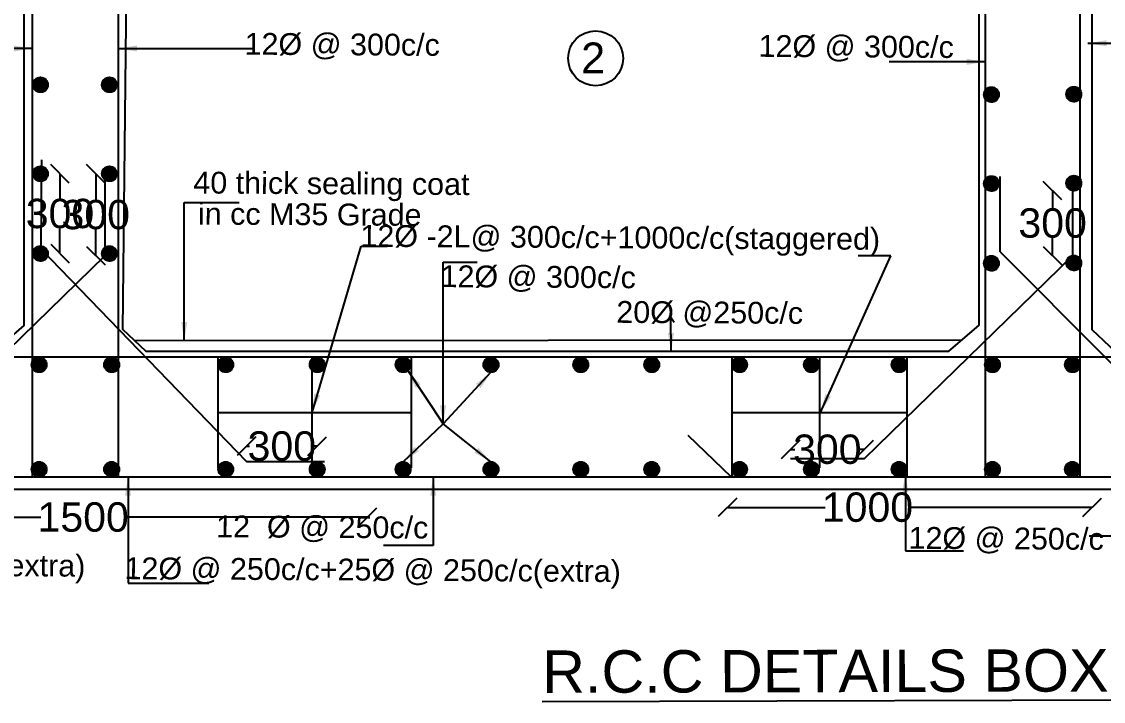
# Model space of a CAD drawing. Header units: millimetres. Extents: x 5124 to 6568637, y 2311 to 91879094.
# Drawn here: x 3831051 to 3836573, y 45946790 to 45950262 of the extents above; entities that cross this region are included whole.
import ezdxf

# ---------------------------------------------------------------- set-up
doc = ezdxf.new("R2010")
doc.units = ezdxf.units.MM
doc.header["$MEASUREMENT"] = 0
for name, color, linetype in [('DIMENSION', 7, 'Continuous'), ('DRAWING', 7, 'Continuous'), ('TEXT', 7, 'Continuous')]:
    doc.layers.add(name, color=color, linetype=linetype)
doc.styles.get("Standard").update_dxf_attribs({"font": 'arial.ttf', "height": 150})
doc.dimstyles.get("Standard").update_dxf_attribs({"dimtxt": 200, "dimasz": 110, "dimexe": 0.18, "dimexo": 0.0625, "dimgap": 0.09, "dimtad": 0, "dimtih": 1, "dimtoh": 1, "dimdec": 0, "dimzin": 0, "dimdsep": 46, "dimtxsty": 'Standard', "dimblk": 'OBLIQUE', "dimcen": 0.09, "dimse1": 1, "dimse2": 1, "dimadec": 0, "dimazin": 0, "dimtfac": 1, "dimtdec": 0, "dimtofl": 0, "dimtmove": 0, "dimatfit": 3, "dimfxl": 1, "dimtolj": 1, "dimtzin": 0, "dimarcsym": 0})

# ---------------------------------------------------------------- blocks, each defined once
blk = doc.blocks.new('_Oblique')
at = {"color": 0, "linetype": 'ByBlock', "lineweight": -2}
blk.add_line((-0.5, -0.5), (0.5, 0.5), dxfattribs=at)
blk = doc.blocks.new('*D77')
at = {"layer": 'Defpoints', "color": 0, "transparency": 16777216}
for p in [(3831146.6, 45949484.6), (3831146.6, 45949077.2), (3831246.7, 45949077.2)]:
    blk.add_point(p, dxfattribs=at)
at = {"layer": 'DIMENSION', "color": 0, "lineweight": -2, "transparency": 16777216}
for p, q in [((3831246.7, 45949484.6), (3831246.7, 45949357.6)), ((3831246.7, 45949077.2), (3831246.7, 45949204.2))]:
    blk.add_line(p, q, dxfattribs=at)
at = {"layer": 'DIMENSION', "color": 0, "lineweight": -2, "transparency": 16777216, "xscale": 95, "yscale": 95, "zscale": 95}
for p, rotation in [((3831246.7, 45949484.6), 90), ((3831246.7, 45949077.2), 270)]:
    blk.add_blockref('_Oblique', p, dxfattribs=dict(at, rotation=rotation))
at = {"layer": 'DIMENSION', "color": 0, "transparency": 16777216, "insert": (3831246.7, 45949280.9), "char_height": 150, "attachment_point": 5}
blk.add_mtext('\\A1;300', dxfattribs=at)
blk = doc.blocks.new('*D78')
at = {"layer": 'Defpoints', "color": 0, "transparency": 16777216}
for p in [(3831429.2, 45949484.6), (3831499.1, 45949484.6), (3831475.4, 45949066.3)]:
    blk.add_point(p, dxfattribs=at)
at = {"layer": 'DIMENSION', "color": 0, "lineweight": -2, "transparency": 16777216}
for p, q in [((3831429.2, 45949484.6), (3831429.2, 45949352.1)), ((3831429.2, 45949066.3), (3831429.2, 45949198.7))]:
    blk.add_line(p, q, dxfattribs=at)
at = {"layer": 'DIMENSION', "color": 0, "lineweight": -2, "transparency": 16777216, "xscale": 95, "yscale": 95, "zscale": 95}
for p, rotation in [((3831429.2, 45949484.6), 90), ((3831429.2, 45949066.3), 270)]:
    blk.add_blockref('_Oblique', p, dxfattribs=dict(at, rotation=rotation))
at = {"layer": 'DIMENSION', "color": 0, "transparency": 16777216, "insert": (3831429.2, 45949275.4), "char_height": 150, "attachment_point": 5}
blk.add_mtext('\\A1;300', dxfattribs=at)
blk = doc.blocks.new('*D84')
at = {"layer": 'Defpoints', "color": 0, "transparency": 16777216}
for p in [(3836314, 45949398.4), (3836422.2, 45949398.4), (3836414.8, 45949066.3)]:
    blk.add_point(p, dxfattribs=at)
at = {"layer": 'DIMENSION', "color": 0, "lineweight": -2, "transparency": 16777216}
for p, q in [((3836314, 45949398.4), (3836314, 45949309)), ((3836314, 45949066.3), (3836314, 45949155.7))]:
    blk.add_line(p, q, dxfattribs=at)
at = {"layer": 'DIMENSION', "color": 0, "lineweight": -2, "transparency": 16777216, "xscale": 95, "yscale": 95, "zscale": 95}
for p, rotation in [((3836314, 45949398.4), 90), ((3836314, 45949066.3), 270)]:
    blk.add_blockref('_Oblique', p, dxfattribs=dict(at, rotation=rotation))
at = {"layer": 'DIMENSION', "color": 0, "transparency": 16777216, "insert": (3836314, 45949232.3), "char_height": 150, "attachment_point": 5}
blk.add_mtext('\\A1;300', dxfattribs=at)
blk = doc.blocks.new('*D85')
at = {"layer": 'Defpoints', "color": 0, "transparency": 16777216}
for p in [(3834975.6, 45948076.6), (3834975.6, 45948028), (3835352, 45948028)]:
    blk.add_point(p, dxfattribs=at)
at = {"layer": 'DIMENSION', "color": 0, "lineweight": -2, "transparency": 16777216}
for p, q in [((3834975.6, 45948076.6), (3834998.3, 45948076.6)), ((3835352, 45948076.6), (3835329.3, 45948076.6))]:
    blk.add_line(p, q, dxfattribs=at)
at = {"layer": 'DIMENSION', "color": 0, "lineweight": -2, "transparency": 16777216, "xscale": 95, "yscale": 95, "zscale": 95, "rotation": 180}
blk.add_blockref('_Oblique', (3834975.6, 45948076.6), dxfattribs=at)
at = {"layer": 'DIMENSION', "color": 0, "lineweight": -2, "transparency": 16777216, "xscale": 95, "yscale": 95, "zscale": 95}
blk.add_blockref('_Oblique', (3835352, 45948076.6), dxfattribs=at)
at = {"layer": 'DIMENSION', "color": 0, "transparency": 16777216, "insert": (3835163.8, 45948076.6), "char_height": 150, "attachment_point": 5}
blk.add_mtext('\\A1;300', dxfattribs=at)
blk = doc.blocks.new('*D86')
at = {"layer": 'Defpoints', "color": 0, "transparency": 16777216}
for p in [(3834654.8, 45947934.7), (3836515.5, 45947871.3), (3836515.5, 45947780.8)]:
    blk.add_point(p, dxfattribs=at)
at = {"layer": 'DIMENSION', "color": 0, "lineweight": -2, "transparency": 16777216}
for p, q in [((3834654.8, 45947780.8), (3835152.1, 45947780.8)), ((3836515.5, 45947780.8), (3835585.6, 45947780.8))]:
    blk.add_line(p, q, dxfattribs=at)
at = {"layer": 'DIMENSION', "color": 0, "lineweight": -2, "transparency": 16777216, "xscale": 95, "yscale": 95, "zscale": 95, "rotation": 180}
blk.add_blockref('_Oblique', (3834654.8, 45947780.8), dxfattribs=at)
at = {"layer": 'DIMENSION', "color": 0, "lineweight": -2, "transparency": 16777216, "xscale": 95, "yscale": 95, "zscale": 95}
blk.add_blockref('_Oblique', (3836515.5, 45947780.8), dxfattribs=at)
at = {"layer": 'DIMENSION', "color": 0, "transparency": 16777216, "insert": (3835368.8, 45947780.8), "char_height": 150, "attachment_point": 5}
blk.add_mtext('\\A1;1000', dxfattribs=at)
blk = doc.blocks.new('*D124')
at = {"layer": 'Defpoints', "color": 0, "transparency": 16777216}
for p in [(3829819.9, 45947934.7), (3832817, 45947934.7), (3832817, 45947730.4)]:
    blk.add_point(p, dxfattribs=at)
at = {"layer": 'DIMENSION', "color": 0, "lineweight": -2, "transparency": 16777216}
for p, q in [((3829819.9, 45947730.4), (3831148.4, 45947730.4)), ((3832817, 45947730.4), (3831581.9, 45947730.4))]:
    blk.add_line(p, q, dxfattribs=at)
at = {"layer": 'DIMENSION', "color": 0, "lineweight": -2, "transparency": 16777216, "xscale": 95, "yscale": 95, "zscale": 95, "rotation": 180}
blk.add_blockref('_Oblique', (3829819.9, 45947730.4), dxfattribs=at)
at = {"layer": 'DIMENSION', "color": 0, "lineweight": -2, "transparency": 16777216, "xscale": 95, "yscale": 95, "zscale": 95}
blk.add_blockref('_Oblique', (3832817, 45947730.4), dxfattribs=at)
at = {"layer": 'DIMENSION', "color": 0, "transparency": 16777216, "insert": (3831365.1, 45947730.4), "char_height": 150, "attachment_point": 5}
blk.add_mtext('\\A1;1500', dxfattribs=at)
blk = doc.blocks.new('*D87')
at = {"layer": 'Defpoints', "color": 0, "transparency": 16777216}
for p in [(3832559.9, 45948093.1), (3832198.4, 45948015.2), (3832559.9, 45948013.3)]:
    blk.add_point(p, dxfattribs=at)
at = {"layer": 'DIMENSION', "color": 0, "lineweight": -2, "transparency": 16777216}
for p, q in [((3832198.4, 45948093.1), (3832213.7, 45948093.1)), ((3832559.9, 45948093.1), (3832544.6, 45948093.1))]:
    blk.add_line(p, q, dxfattribs=at)
at = {"layer": 'DIMENSION', "color": 0, "lineweight": -2, "transparency": 16777216, "xscale": 95, "yscale": 95, "zscale": 95, "rotation": 180}
blk.add_blockref('_Oblique', (3832198.4, 45948093.1), dxfattribs=at)
at = {"layer": 'DIMENSION', "color": 0, "lineweight": -2, "transparency": 16777216, "xscale": 95, "yscale": 95, "zscale": 95}
blk.add_blockref('_Oblique', (3832559.9, 45948093.1), dxfattribs=at)
at = {"layer": 'DIMENSION', "color": 0, "transparency": 16777216, "insert": (3832379.2, 45948093.1), "char_height": 150, "attachment_point": 5}
blk.add_mtext('\\A1;300', dxfattribs=at)

msp = doc.modelspace()

# ---------------------------------------------------------------- hatches: boundary and pattern name
at = {"layer": 'DRAWING'}
h = msp.add_hatch(dxfattribs=at)
h.set_pattern_fill('ANSI31', color=256, scale=0.506239, style=0)
h.set_pattern_definition([(45, (2011662.83453, 22690766.37131), (-0.04474567227195, 0.04474567227195), [])])
h.paths.add_polyline_path([(3831184.9, 45949939.1, 0.958694), (3831108.4, 45949942.3), (3831108.4, 45949935.9, 0.958694)])
h = msp.add_hatch(dxfattribs=at)
h.set_pattern_fill('ANSI31', color=256, scale=0.506239, style=0)
h.set_pattern_definition([(45, (2012015.33162, 22690766.37131), (-0.04474567227195, 0.04474567227195), [])])
h.paths.add_polyline_path([(3831537.4, 45949939.1, 0.958694), (3831460.9, 45949942.3), (3831460.9, 45949935.9, 0.958694)])
h = msp.add_hatch(dxfattribs=at)
h.set_pattern_fill('ANSI31', color=256, scale=0.506239, style=0)
h.set_pattern_definition([(45, (2016517.81847, 22690716.641755), (-0.04474567227195, 0.04474567227195), [])])
h.paths.add_polyline_path([(3836039.9, 45949889.4, 0.958694), (3835963.3, 45949892.6), (3835963.3, 45949886.1, 0.958694)])
h = msp.add_hatch(dxfattribs=at)
h.set_pattern_fill('ANSI31', color=256, scale=0.506239, style=0)
h.set_pattern_definition([(45, (2016938.48666, 22690718.58144), (-0.04474567227195, 0.04474567227195), [])])
h.paths.add_polyline_path([(3836460.6, 45949891.3, 0.958694), (3836384, 45949894.5), (3836384, 45949888.1, 0.958694)])
h = msp.add_hatch(dxfattribs=at)
h.set_pattern_fill('ANSI31', color=256, scale=0.506239, style=0)
h.set_pattern_definition([(45, (2011662.83453, 22690311.849206), (-0.04474567227195, 0.04474567227195), [])])
h.paths.add_polyline_path([(3831184.9, 45949484.6, 0.958694), (3831108.4, 45949487.8), (3831108.4, 45949481.3, 0.958694)])
h = msp.add_hatch(dxfattribs=at)
h.set_pattern_fill('ANSI31', color=256, scale=0.506239, style=0)
h.set_pattern_definition([(45, (2012015.33162, 22690311.849206), (-0.04474567227195, 0.04474567227195), [])])
h.paths.add_polyline_path([(3831537.4, 45949484.6, 0.958694), (3831460.9, 45949487.8), (3831460.9, 45949481.3, 0.958694)])
h = msp.add_hatch(dxfattribs=at)
h.set_pattern_fill('ANSI31', color=256, scale=0.506239, style=0)
h.set_pattern_definition([(45, (2016517.81847, 22690262.11965), (-0.04474567227195, 0.04474567227195), [])])
h.paths.add_polyline_path([(3836039.9, 45949434.8, 0.958694), (3835963.3, 45949438.1), (3835963.3, 45949431.6, 0.958694)])
h = msp.add_hatch(dxfattribs=at)
h.set_pattern_fill('ANSI31', color=256, scale=0.506239, style=0)
h.set_pattern_definition([(45, (2016938.48666, 22690264.05934), (-0.04474567227195, 0.04474567227195), [])])
h.paths.add_polyline_path([(3836460.6, 45949436.8, 0.958694), (3836384, 45949440), (3836384, 45949433.5, 0.958694)])
h = msp.add_hatch(dxfattribs=at)
h.set_pattern_fill('ANSI31', color=256, scale=0.506239, style=0)
h.set_pattern_definition([(45, (2011662.83453, 22689904.515), (-0.04474567227195, 0.04474567227195), [])])
h.paths.add_polyline_path([(3831184.9, 45949077.2, 0.958694), (3831108.4, 45949080.5), (3831108.4, 45949074, 0.958694)])
h = msp.add_hatch(dxfattribs=at)
h.set_pattern_fill('ANSI31', color=256, scale=0.506239, style=0)
h.set_pattern_definition([(45, (2012015.33162, 22689904.515), (-0.04474567227195, 0.04474567227195), [])])
h.paths.add_polyline_path([(3831537.4, 45949077.2, 0.958694), (3831460.9, 45949080.5), (3831460.9, 45949074, 0.958694)])
h = msp.add_hatch(dxfattribs=at)
h.set_pattern_fill('ANSI31', color=256, scale=0.506239, style=0)
h.set_pattern_definition([(45, (2016517.81847, 22689854.785444), (-0.04474567227195, 0.04474567227195), [])])
h.paths.add_polyline_path([(3836039.9, 45949027.5, 0.958694), (3835963.3, 45949030.7), (3835963.3, 45949024.3, 0.958694)])
h = msp.add_hatch(dxfattribs=at)
h.set_pattern_fill('ANSI31', color=256, scale=0.506239, style=0)
h.set_pattern_definition([(45, (2016938.48666, 22689856.72513), (-0.04474567227195, 0.04474567227195), [])])
h.paths.add_polyline_path([(3836460.6, 45949029.4, 0.958694), (3836384, 45949032.7), (3836384, 45949026.2, 0.958694)])
h = msp.add_hatch(dxfattribs=at)
h.set_pattern_fill('ANSI31', color=256, scale=0.506239, style=0)
h.set_pattern_definition([(45, (2011656.500483, 22689336.42089), (-0.04474567227195, 0.04474567227195), [])])
h.paths.add_polyline_path([(3831178.6, 45948509.1, 0.958694), (3831102, 45948512.4), (3831102, 45948505.9, 0.958694)])
h = msp.add_hatch(dxfattribs=at)
h.set_pattern_fill('ANSI31', color=256, scale=0.506239, style=0)
h.set_pattern_definition([(45, (2012026.73781, 22689336.42089), (-0.04474567227195, 0.04474567227195), [])])
h.paths.add_polyline_path([(3831548.8, 45948509.1, 0.958694), (3831472.3, 45948512.4), (3831472.3, 45948505.9, 0.958694)])
h = msp.add_hatch(dxfattribs=at)
h.set_pattern_fill('ANSI31', color=256, scale=0.506239, style=0)
h.set_pattern_definition([(45, (2012608.848386, 22689336.42089), (-0.04474567227195, 0.04474567227195), [])])
h.paths.add_polyline_path([(3832130.9, 45948509.1, 0.958694), (3832054.4, 45948512.4), (3832054.4, 45948505.9, 0.958694)])
h = msp.add_hatch(dxfattribs=at)
h.set_pattern_fill('ANSI31', color=256, scale=0.506239, style=0)
h.set_pattern_definition([(45, (2013076.00799, 22689336.42089), (-0.04474567227195, 0.04474567227195), [])])
h.paths.add_polyline_path([(3832598.1, 45948509.1, 0.958694), (3832521.5, 45948512.4), (3832521.5, 45948505.9, 0.958694)])
h = msp.add_hatch(dxfattribs=at)
h.set_pattern_fill('ANSI31', color=256, scale=0.506239, style=0)
h.set_pattern_definition([(45, (2013514.754364, 22689336.42089), (-0.04474567227195, 0.04474567227195), [])])
h.paths.add_polyline_path([(3833036.8, 45948509.1, 0.958694), (3832960.3, 45948512.4), (3832960.3, 45948505.9, 0.958694)])
h = msp.add_hatch(dxfattribs=at)
h.set_pattern_fill('ANSI31', color=256, scale=0.506239, style=0)
h.set_pattern_definition([(45, (2013963.16412, 22689336.42089), (-0.04474567227195, 0.04474567227195), [])])
h.paths.add_polyline_path([(3833485.2, 45948509.1, 0.958694), (3833408.7, 45948512.4), (3833408.7, 45948505.9, 0.958694)])
h = msp.add_hatch(dxfattribs=at)
h.set_pattern_fill('ANSI31', color=256, scale=0.506239, style=0)
h.set_pattern_definition([(45, (2014421.52572, 22689336.42089), (-0.04474567227195, 0.04474567227195), [])])
h.paths.add_polyline_path([(3833943.6, 45948509.1, 0.958694), (3833867.1, 45948512.4), (3833867.1, 45948505.9, 0.958694)])
h = msp.add_hatch(dxfattribs=at)
h.set_pattern_fill('ANSI31', color=256, scale=0.506239, style=0)
h.set_pattern_definition([(45, (2014783.902534, 22689336.42089), (-0.04474567227195, 0.04474567227195), [])])
h.paths.add_polyline_path([(3834306, 45948509.1, 0.958694), (3834229.4, 45948512.4), (3834229.4, 45948505.9, 0.958694)])
h = msp.add_hatch(dxfattribs=at)
h.set_pattern_fill('ANSI31', color=256, scale=0.506239, style=0)
h.set_pattern_definition([(45, (2015232.31229, 22689336.42089), (-0.04474567227195, 0.04474567227195), [])])
h.paths.add_polyline_path([(3834754.4, 45948509.1, 0.958694), (3834677.8, 45948512.4), (3834677.8, 45948505.9, 0.958694)])
h = msp.add_hatch(dxfattribs=at)
h.set_pattern_fill('ANSI31', color=256, scale=0.506239, style=0)
h.set_pattern_definition([(45, (2015599.015994, 22689336.42089), (-0.04474567227195, 0.04474567227195), [])])
h.paths.add_polyline_path([(3835121.1, 45948509.1, 0.958694), (3835044.5, 45948512.4), (3835044.5, 45948505.9, 0.958694)])
h = msp.add_hatch(dxfattribs=at)
h.set_pattern_fill('ANSI31', color=256, scale=0.506239, style=0)
h.set_pattern_definition([(45, (2016046.560374, 22689336.42089), (-0.04474567227195, 0.04474567227195), [])])
h.paths.add_polyline_path([(3835568.6, 45948509.1, 0.958694), (3835492.1, 45948512.4), (3835492.1, 45948505.9, 0.958694)])
h = msp.add_hatch(dxfattribs=at)
h.set_pattern_fill('ANSI31', color=256, scale=0.506239, style=0)
h.set_pattern_definition([(45, (2016523.311243, 22689336.42089), (-0.04474567227195, 0.04474567227195), [])])
h.paths.add_polyline_path([(3836045.4, 45948509.1, 0.958694), (3835968.8, 45948512.4), (3835968.8, 45948505.9, 0.958694)])
h = msp.add_hatch(dxfattribs=at)
h.set_pattern_fill('ANSI31', color=256, scale=0.506239, style=0)
h.set_pattern_definition([(45, (2016931.553063, 22689336.42089), (-0.04474567227195, 0.04474567227195), [])])
h.paths.add_polyline_path([(3836453.6, 45948509.1, 0.958694), (3836377.1, 45948512.4), (3836377.1, 45948505.9, 0.958694)])
h = msp.add_hatch(dxfattribs=at)
h.set_pattern_fill('ANSI31', color=256, scale=0.506239, style=0)
h.set_pattern_definition([(45, (2011656.500483, 22688802.23786), (-0.04474567227195, 0.04474567227195), [])])
h.paths.add_polyline_path([(3831178.6, 45947974.9, 0.958694), (3831102, 45947978.2), (3831102, 45947971.7, 0.958694)])
h = msp.add_hatch(dxfattribs=at)
h.set_pattern_fill('ANSI31', color=256, scale=0.506239, style=0)
h.set_pattern_definition([(45, (2012026.73781, 22688802.23786), (-0.04474567227195, 0.04474567227195), [])])
h.paths.add_polyline_path([(3831548.8, 45947974.9, 0.958694), (3831472.3, 45947978.2), (3831472.3, 45947971.7, 0.958694)])
h = msp.add_hatch(dxfattribs=at)
h.set_pattern_fill('ANSI31', color=256, scale=0.506239, style=0)
h.set_pattern_definition([(45, (2012608.848386, 22688802.23786), (-0.04474567227195, 0.04474567227195), [])])
h.paths.add_polyline_path([(3832130.9, 45947974.9, 0.958694), (3832054.4, 45947978.2), (3832054.4, 45947971.7, 0.958694)])
h = msp.add_hatch(dxfattribs=at)
h.set_pattern_fill('ANSI31', color=256, scale=0.506239, style=0)
h.set_pattern_definition([(45, (2013076.00799, 22688802.23786), (-0.04474567227195, 0.04474567227195), [])])
h.paths.add_polyline_path([(3832598.1, 45947974.9, 0.958694), (3832521.5, 45947978.2), (3832521.5, 45947971.7, 0.958694)])
h = msp.add_hatch(dxfattribs=at)
h.set_pattern_fill('ANSI31', color=256, scale=0.506239, style=0)
h.set_pattern_definition([(45, (2013514.754364, 22688802.23786), (-0.04474567227195, 0.04474567227195), [])])
h.paths.add_polyline_path([(3833036.8, 45947974.9, 0.958694), (3832960.3, 45947978.2), (3832960.3, 45947971.7, 0.958694)])
h = msp.add_hatch(dxfattribs=at)
h.set_pattern_fill('ANSI31', color=256, scale=0.506239, style=0)
h.set_pattern_definition([(45, (2013963.16412, 22688802.23786), (-0.04474567227195, 0.04474567227195), [])])
h.paths.add_polyline_path([(3833485.2, 45947974.9, 0.958694), (3833408.7, 45947978.2), (3833408.7, 45947971.7, 0.958694)])
h = msp.add_hatch(dxfattribs=at)
h.set_pattern_fill('ANSI31', color=256, scale=0.506239, style=0)
h.set_pattern_definition([(45, (2014421.52572, 22688802.23786), (-0.04474567227195, 0.04474567227195), [])])
h.paths.add_polyline_path([(3833943.6, 45947974.9, 0.958694), (3833867.1, 45947978.2), (3833867.1, 45947971.7, 0.958694)])
h = msp.add_hatch(dxfattribs=at)
h.set_pattern_fill('ANSI31', color=256, scale=0.506239, style=0)
h.set_pattern_definition([(45, (2014783.902534, 22688802.23786), (-0.04474567227195, 0.04474567227195), [])])
h.paths.add_polyline_path([(3834306, 45947974.9, 0.958694), (3834229.4, 45947978.2), (3834229.4, 45947971.7, 0.958694)])
h = msp.add_hatch(dxfattribs=at)
h.set_pattern_fill('ANSI31', color=256, scale=0.506239, style=0)
h.set_pattern_definition([(45, (2015232.31229, 22688802.23786), (-0.04474567227195, 0.04474567227195), [])])
h.paths.add_polyline_path([(3834754.4, 45947974.9, 0.958694), (3834677.8, 45947978.2), (3834677.8, 45947971.7, 0.958694)])
h = msp.add_hatch(dxfattribs=at)
h.set_pattern_fill('ANSI31', color=256, scale=0.506239, style=0)
h.set_pattern_definition([(45, (2015599.015994, 22688802.23786), (-0.04474567227195, 0.04474567227195), [])])
h.paths.add_polyline_path([(3835121.1, 45947974.9, 0.958694), (3835044.5, 45947978.2), (3835044.5, 45947971.7, 0.958694)])
h = msp.add_hatch(dxfattribs=at)
h.set_pattern_fill('ANSI31', color=256, scale=0.506239, style=0)
h.set_pattern_definition([(45, (2016046.560374, 22688802.23786), (-0.04474567227195, 0.04474567227195), [])])
h.paths.add_polyline_path([(3835568.6, 45947974.9, 0.958694), (3835492.1, 45947978.2), (3835492.1, 45947971.7, 0.958694)])
h = msp.add_hatch(dxfattribs=at)
h.set_pattern_fill('ANSI31', color=256, scale=0.506239, style=0)
h.set_pattern_definition([(45, (2016523.311243, 22688802.23786), (-0.04474567227195, 0.04474567227195), [])])
h.paths.add_polyline_path([(3836045.4, 45947974.9, 0.958694), (3835968.8, 45947978.2), (3835968.8, 45947971.7, 0.958694)])
h = msp.add_hatch(dxfattribs=at)
h.set_pattern_fill('ANSI31', color=256, scale=0.506239, style=0)
h.set_pattern_definition([(45, (2016931.553063, 22688802.23786), (-0.04474567227195, 0.04474567227195), [])])
h.paths.add_polyline_path([(3836453.6, 45947974.9, 0.958694), (3836377.1, 45947978.2), (3836377.1, 45947971.7, 0.958694)])

# ---------------------------------------------------------------- linework, layer by layer
at = {"layer": 'Defpoints'}
msp.add_lwpolyline([(3836046.8, 45949086), (3836046.8, 45949471.1)], dxfattribs=at)
at = {"layer": 'DIMENSION'}
msp.add_line((3836515.5, 45947871.3), (3826107.2, 45947871.3), dxfattribs=at)
for points in [[(3836515.5, 45952378.3), (3846338.3, 45952378.3), (3846338.3, 45947871.3), (3836515.5, 45947871.3)], [(3831104, 45952314.9), (3831104, 45947934.7)], [(3831544.1, 45952314.9), (3831544.1, 45947934.7)], [(3835970.1, 45952314.9), (3835970.1, 45947934.7)], [(3836452.2, 45952314.9), (3846275, 45952314.9), (3846275, 45947934.7), (3836452.2, 45947934.7)], [(3826170.5, 45948549.1), (3836452.2, 45948549.1)], [(3836452.2, 45948549.1), (3846275, 45948549.1)], [(3834675.3, 45947934.7), (3834453.1, 45948147.6)]]:
    msp.add_lwpolyline(points, dxfattribs=at)
msp.add_lwpolyline([(3826170.5, 45952314.9), (3836452.2, 45952314.9), (3836452.2, 45947934.7), (3826170.5, 45947934.7)], close=True, dxfattribs=at)
msp.add_circle((3833981, 45950074.5), 140.2, dxfattribs=at)
at = {"layer": 'DRAWING'}
for points in [[(3826826, 45951699), (3830900.2, 45951699), (3831061.8, 45951530.8), (3831061.8, 45948710.1), (3830905.9, 45948575), (3826811.9, 45948575), (3826692.7, 45948687.7), (3826692.7, 45951567.5), (3826826, 45951699)], [(3831784, 45951700.4), (3835775.3, 45951700.2), (3835936.9, 45951532), (3835936.9, 45948711.3), (3835781, 45948576.2), (3831687, 45948576.2), (3831567.8, 45948688.9), (3831598.2, 45951505.6), (3831784, 45951700.4)], [(3836648.8, 45951699), (3840723, 45951699), (3840884.7, 45951530.8), (3840884.7, 45948710.1), (3840728.7, 45948575), (3836634.7, 45948575), (3836515.5, 45948687.7), (3836515.5, 45951567.5), (3836648.8, 45951699)], [(3831151.5, 45949556), (3831149.1, 45949101.2), (3832198.4, 45948015.2), (3832597.7, 45948015.2)], [(3831475.4, 45949449.9), (3831475.4, 45949066.3), (3830412.6, 45948028), (3830036.1, 45948028)], [(3836414.8, 45949449.9), (3836414.8, 45949066.3), (3835352, 45948028), (3834975.6, 45948028)], [(3836046.8, 45949086), (3837113.3, 45948015.2), (3837512.6, 45948015.2)], [(3831627.4, 45948632.5), (3835850, 45948635.9)], [(3832052.7, 45948549.1), (3832052.7, 45947982.7)], [(3832532.1, 45948549.1), (3832532.1, 45947982.7)], [(3833038.6, 45948549.1), (3833038.6, 45947982.7)], [(3834676.1, 45948549.1), (3834676.1, 45947934.7)], [(3835123.6, 45948549.1), (3835123.6, 45947982.7)], [(3835569.3, 45948549.1), (3835569.3, 45947934.7)], [(3832052.7, 45948265.9), (3833038.6, 45948265.9)], [(3834676.1, 45948265.9), (3835569.3, 45948265.9)]]:
    msp.add_lwpolyline(points, dxfattribs=at)
for centre in [(3831146.6, 45949939.1), (3831499.1, 45949939.1), (3836001.6, 45949889.4), (3836422.2, 45949891.3), (3831146.6, 45949484.6), (3831499.1, 45949484.6), (3836001.6, 45949434.8), (3836422.2, 45949436.8), (3831146.6, 45949077.2), (3831499.1, 45949077.2), (3836001.6, 45949027.5), (3836422.2, 45949029.4), (3831140.2, 45948509.1), (3831510.5, 45948509.1), (3832092.6, 45948509.1), (3832559.7, 45948509.1), (3832998.5, 45948509.1), (3833446.9, 45948509.1), (3833905.3, 45948509.1), (3834267.6, 45948509.1), (3834716, 45948509.1), (3835082.8, 45948509.1), (3835530.3, 45948509.1), (3836007, 45948509.1), (3836415.3, 45948509.1), (3831140.2, 45947974.9), (3831510.5, 45947974.9), (3832092.6, 45947974.9), (3832559.7, 45947974.9), (3832998.5, 45947974.9), (3833446.9, 45947974.9), (3833905.3, 45947974.9), (3834267.6, 45947974.9), (3834716, 45947974.9), (3835082.8, 45947974.9), (3835530.3, 45947974.9), (3836007, 45947974.9), (3836415.3, 45947974.9)]:
    msp.add_circle(centre, 38.3, dxfattribs=at)

# ---------------------------------------------------------------- texts
for s, height, p in [('12Ø @ 300c/c ', 111.373, (3832188.6, 45950093.2)), ('12Ø @ 300c/c ', 111.373, (3834812.4, 45950082.3)), ('2', 157.8, (3833906.4, 45949997.7)), ('40 thick sealing coat', 111.373, (3831927.2, 45949384.3)), ('in cc M35 Grade', 111.373, (3831950.7, 45949225.5)), ('12Ø -2L@ 300c/c+1000c/c(staggered) ', 111.373, (3832780.1, 45949112.2)), ('12Ø @ 300c/c ', 111.373, (3833189.1, 45948905.9)), ('20Ø @250c/c ', 111.373, (3834086.3, 45948723.5)), ('12  Ø @ 250c/c ', 111.373, (3832043.5, 45947628.2)), ('12Ø @ 250c/c', 111.373, (3835578.1, 45947569.4)), ('12Ø @ 250c/c+25Ø @ 250c/c(extra)', 111.373, (3828842.1, 45947441.8)), ('12Ø @ 250c/c+25Ø @ 250c/c(extra)', 111.373, (3831575.7, 45947414.1))]:
    msp.add_text(s, height=height, rotation=359.6571, dxfattribs=at).set_placement(p)
at = {"layer": 'TEXT'}
msp.add_text('%%UR.C.C DETAILS BOX UNDER CANAL BANKS', height=216.554, rotation=0.1412, dxfattribs=at).set_placement((3833708.6, 45946832.9))

# ---------------------------------------------------------------- dimensions: what is measured, and where the dimension line sits
at = {"layer": 'DIMENSION'}
for base, p1, p2, picture, middle in [((3831246.7, 45949077.2), (3831146.6, 45949484.6), (3831146.6, 45949077.2), '*D77', (3831246.7, 45949280.9)), ((3831429.2, 45949484.6), (3831475.4, 45949066.3), (3831499.1, 45949484.6), '*D78', (3831429.2, 45949275.4)), ((3836314, 45949398.4), (3836414.8, 45949066.3), (3836422.2, 45949398.4), '*D84', (3836314, 45949232.3))]:
    dim = msp.add_linear_dim(base=base, p1=p1, p2=p2, angle=90, text='300', dimstyle='Standard', override={"dimasz": 95, "dimfxl": 2000, "dimarcsym": 1}, dxfattribs=at)
    dim.commit()
    dim.dimension.update_dxf_attribs({"geometry": picture, "text_midpoint": middle})
for base, p1, p2, picture, middle in [((3832559.9, 45948093.1), (3832198.4, 45948015.2), (3832559.9, 45948013.3), '*D87', (3832379.2, 45948093.1)), ((3834975.6, 45948076.6), (3835352, 45948028), (3834975.6, 45948028), '*D85', (3835163.8, 45948076.6))]:
    dim = msp.add_linear_dim(base=base, p1=p1, p2=p2, text='300', dimstyle='Standard', override={"dimasz": 95, "dimfxl": 2000, "dimarcsym": 1}, dxfattribs=at)
    dim.commit()
    dim.dimension.update_dxf_attribs({"geometry": picture, "text_midpoint": middle})
for base, p1, p2, text, picture, middle in [((3832817, 45947730.4), (3829819.9, 45947934.7), (3832817, 45947934.7), '1500', '*D124', (3831365.1, 45947730.4)), ((3836515.5, 45947780.8), (3834654.8, 45947934.7), (3836515.5, 45947871.3), '1000', '*D86', (3835368.8, 45947780.8))]:
    dim = msp.add_linear_dim(base=base, p1=p1, p2=p2, text=text, dimstyle='Standard', override={"dimasz": 95, "dimfxl": 2000, "dimarcsym": 1}, dxfattribs=at)
    dim.commit()
    dim.dimension.update_dxf_attribs({"geometry": picture, "text_midpoint": middle, "dimtype": 160})

# ---------------------------------------------------------------- leaders
at = {"layer": 'DRAWING'}
for points in [[(3831104, 45950124.8), (3830741.2, 45950124.8)], [(3831544.1, 45950124.8), (3832235.2, 45950124.8)], [(3836494.2, 45950151.5), (3836905.4, 45950151.5)], [(3835970.1, 45950056.6), (3835479.9, 45950056.6)], [(3831881, 45948632.7), (3831881, 45949338.2), (3832160.8, 45949338.2)], [(3832533.4, 45948265.9), (3832783.8, 45949115.6), (3832916.4, 45949115.6)], [(3835128.9, 45948265.9), (3835488.8, 45949065.8), (3835320.8, 45949065.8)], [(3833202.3, 45948207.7), (3833202.3, 45949032.9), (3833376.9, 45949032.9)], [(3834366.1, 45948576.2), (3834365.3, 45948752), (3834382.2, 45948725.9)], [(3833022.4, 45948479.2), (3833202.3, 45948207.7)], [(3833446.9, 45948470.8), (3833202.3, 45948207.7)], [(3832998.5, 45948013.3), (3833202.3, 45948207.7)], [(3833446.9, 45948013.3), (3833202.3, 45948207.7)], [(3831594, 45947934.7), (3831594, 45947393.3), (3832006.1, 45947393.3)], [(3833151.8, 45947934.7), (3833151.8, 45947586.6), (3832899, 45947586.6)], [(3835562.1, 45947953.6), (3835562.1, 45947557.8), (3835858.7, 45947557.8)], [(3836784.4, 45947934.7), (3836784.4, 45947634), (3836499.9, 45947634)]]:
    msp.add_leader(points, dimstyle='Standard', override={"dimasz": 95, "dimgap": 0.09, "dimtad": 0, "dimfxl": 2000, "dimarcsym": 1}, dxfattribs=at)

doc.saveas('drawing.dxf')
